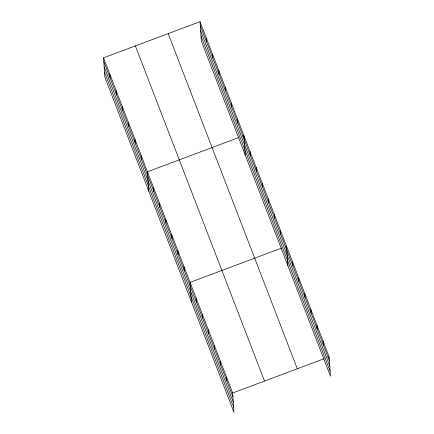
<?xml version="1.0" encoding="UTF-8"?>
<svg xmlns="http://www.w3.org/2000/svg" width="434" height="434" viewBox="0 0 434 434"><rect width="100%" height="100%" fill="white"/><g stroke="black" fill="none" stroke-linecap="round" stroke-linejoin="round"><path stroke-width="0.65" d="M103.542 57.836L232.667 392.971L233.986 412.3L104.86 77.16L103.542 57.836L200.014 21.7L329.14 356.84L330.458 376.164L201.333 41.029L200.014 21.7M239.02 137.48L147.441 171.783L148.759 191.106M242.693 136.108L243.919 135.647L245.237 154.976M281.633 248.08L190.054 282.377L191.372 301.706M285.306 246.702L286.532 246.241L287.851 265.57M232.667 392.971L324.241 358.674M327.92 357.296L329.14 356.84M200.286 25.649L329.411 360.784M200.633 30.722L329.759 365.862M200.991 35.951L330.111 371.092M168.18 33.624L297.306 368.764M135.375 45.912L264.501 381.047M103.807 61.78L232.933 396.92M104.155 66.858L233.28 401.998M104.513 72.087L233.638 407.222M323.053 341.037L323.325 344.987M316.966 325.24L317.238 329.189M310.88 309.442L311.151 313.386M304.793 293.639L305.064 297.588M298.706 277.841L298.972 281.791M292.619 262.044L292.885 265.988M280.445 230.443L280.711 234.393M274.359 214.646L274.624 218.59M268.266 198.843L268.537 202.792M262.179 183.045L262.451 186.994M256.093 167.247L256.364 171.191M250.006 151.444L250.277 155.394M237.648 119.372L237.919 123.316M231.376 103.091L231.647 107.035M225.105 86.811L225.371 90.76M218.834 70.536L219.099 74.48M212.562 54.255L212.828 58.205M206.291 37.98L206.557 41.924M226.581 377.173L226.846 381.123M220.488 361.376L220.76 365.319M214.401 345.572L214.673 349.522M208.315 329.775L208.586 333.724M202.228 313.977L202.499 317.921M196.141 298.174L196.412 302.124M183.967 266.579L184.238 270.523M177.88 250.776L178.146 254.725M171.793 234.978L172.059 238.928M165.707 219.181L165.972 223.125M159.62 203.378L159.886 207.327M153.533 187.58L153.799 191.53M141.169 155.502L141.441 159.452M134.898 139.227L135.169 143.171M128.627 122.947L128.898 126.891M122.355 106.666L122.627 110.616M116.084 90.391L116.355 94.335M109.813 74.111L110.084 78.06"/></g></svg>
